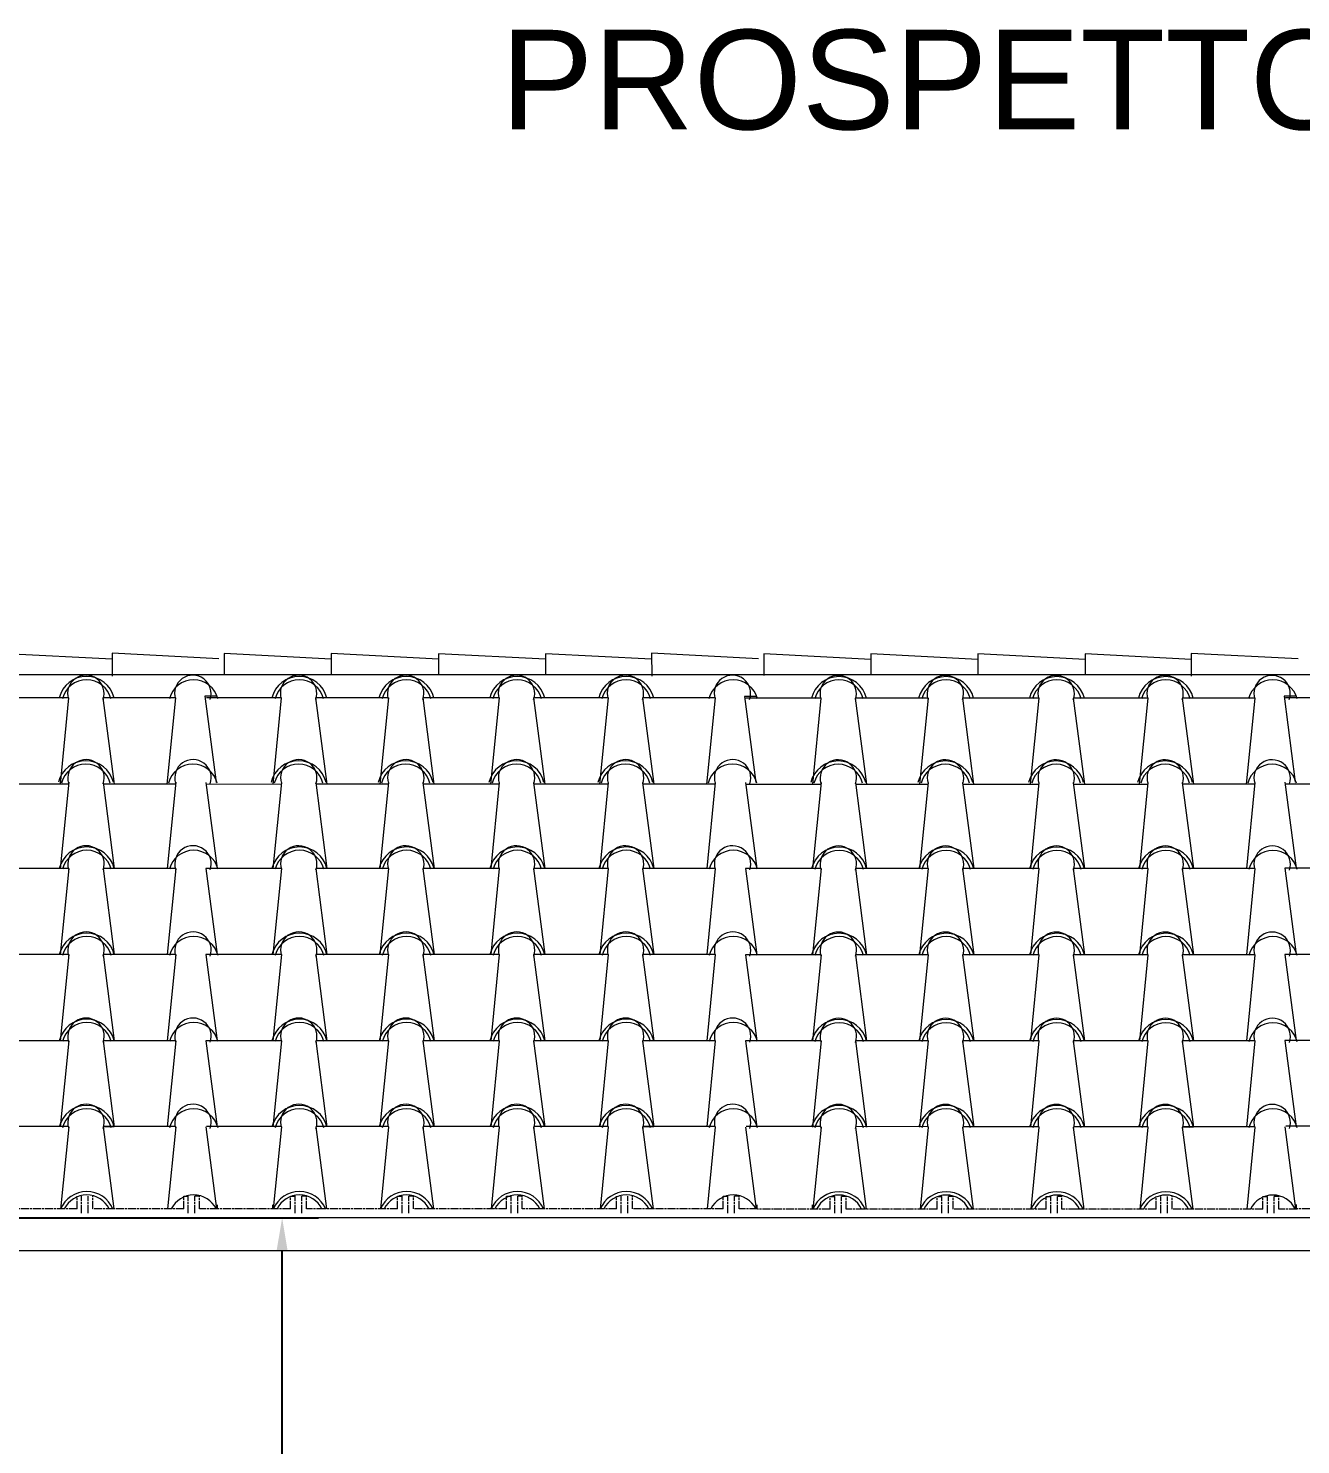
# Model space of a CAD drawing. Header units: millimetres. Extents: x -2768 to 386734, y -140 to 258833.
# Drawn here: x 166415 to 170248, y 145028 to 149295 of the extents above; entities that cross this region are included whole.
import ezdxf

# ---------------------------------------------------------------- set-up
doc = ezdxf.new("R2010")
doc.units = ezdxf.units.MM
doc.header["$PDMODE"] = 32
doc.linetypes.add('ACAD_ISO08W100', pattern=[36, 24, -3, 6, -3])
for name, color, linetype, lineweight in [('PROIEZIONI', 145, 'Continuous', 5), ('rilievo', 7, 'Continuous', 25), ('TETTO', 6, 'Continuous', 20), ('TRATTEGGIO_tetto', 1, 'Continuous', 0), ('VARIE', 4, 'Continuous', 13)]:
    doc.layers.add(name, color=color, linetype=linetype, lineweight=lineweight)
doc.styles.add('Annotativa', font='arial.ttf')
doc.styles.get("Standard").update_dxf_attribs({"font": 'arial.ttf'})
doc.dimstyles.new('Annotativa', dxfattribs={"dimscale": 0, "dimtxt": 2.5, "dimasz": 2.5, "dimexe": 1.25, "dimexo": 0.625, "dimtad": 1, "dimtxsty": 'Standard', "dimcen": 2.5, "dimadec": 0, "dimazin": 0, "dimtfac": 1, "dimtmove": 0, "dimatfit": 3, "dimfxl": 1, "dimarcsym": 0})

# ---------------------------------------------------------------- blocks, each defined once
blk = doc.blocks.new('*D674')
at = {"layer": 'Defpoints', "color": 0}
for p in [(164783.8, 145711.8), (167179.4, 145711.8), (164783.8, 140222.3)]:
    blk.add_point(p, dxfattribs=at)
at = {"layer": 'VARIE', "color": 0, "lineweight": -2, "ltscale": 0.13}
for p, q in [((164846.3, 145711.8), (167289.4, 145711.8)), ((167179.4, 140322.3), (167179.4, 145611.8)), ((164846.3, 140222.3), (167289.4, 140222.3))]:
    blk.add_line(p, q, dxfattribs=at)
at = {"layer": 'VARIE', "color": 0}
for points in [[(167196, 145611.8), (167162.7, 145611.8), (167179.4, 145711.8)], [(167162.7, 140322.3), (167196, 140322.3), (167179.4, 140222.3)]]:
    blk.add_solid(points, dxfattribs=at)
at = {"layer": 'VARIE', "color": 0, "linetype": 'ByBlock', "lineweight": 9, "ltscale": 0.13, "insert": (167014.8, 143618.1), "char_height": 200, "attachment_point": 5, "rotation": 90}
blk.add_mtext('560', dxfattribs=at)

msp = doc.modelspace()

# ---------------------------------------------------------------- linework, layer by layer
at = {"layer": 'PROIEZIONI'}
for p, q in [((174677.8, 147347), (161777.5, 147347)), ((174677.8, 145711.8), (159624.2, 145711.8))]:
    msp.add_line(p, q, dxfattribs=at)
at = {"layer": 'TETTO'}
msp.add_line((174677.8, 145611.8), (159624.2, 145611.8), dxfattribs=at)
at = {"layer": 'TRATTEGGIO_tetto'}
for p, q in [((166667.1, 147394.3), (166346.9, 147411)), ((166667.1, 147412.5), (166667.1, 147343.6)), ((166988.7, 147395.7), (166667.1, 147412.5)), ((167327.5, 147394.3), (167004.9, 147411.2)), ((167004.9, 147411.2), (167005, 147346.2)), ((167650.1, 147394.3), (167327.5, 147411.2)), ((167327.5, 147411.2), (167327.5, 147347.1)), ((167972.6, 147394.2), (167650.1, 147411.1)), ((167650.1, 147411.1), (167650.1, 147347)), ((168292.8, 147394.3), (167972.6, 147411)), ((167972.6, 147411), (167972.7, 147350)), ((168292.8, 147412.5), (168292.9, 147343.6)), ((168614.4, 147395.7), (168292.8, 147412.5)), ((168953.4, 147393.8), (168630.9, 147410.7)), ((168630.9, 147410.7), (168630.9, 147345.7)), ((169276, 147393.7), (168953.4, 147410.6)), ((168953.4, 147410.6), (168953.5, 147346.6)), ((169598.5, 147393.6), (169276, 147410.5)), ((169276, 147410.5), (169276, 147346.5)), ((169918.7, 147393.7), (169598.5, 147410.5)), ((169598.5, 147410.5), (169598.6, 147349.4)), ((169918.7, 147411.9), (169918.8, 147343)), ((170240.3, 147395.1), (169918.7, 147411.9)), ((166535, 147277.8), (166312.8, 147277.8)), ((166536, 147277.8), (166510.2, 147018.2)), ((166673.2, 147277.8), (166639.4, 147277.8)), ((166639.4, 147277.8), (166673.2, 147018.2)), ((166857.3, 147277.8), (166641.2, 147277.8)), ((166858.3, 147277.8), (166832.5, 147018.2)), ((166980.8, 147283.1), (166947, 147283.1)), ((166947, 147283.1), (166980.8, 147023.5)), ((167175.9, 147277.7), (166951.1, 147277.7)), ((167177, 147277.7), (167151.1, 147018.2)), ((167314.1, 147277.7), (167280.3, 147277.7)), ((167280.3, 147277.7), (167314.1, 147018.2)), ((167498.6, 147277.7), (167282.2, 147277.7)), ((167499.6, 147277.7), (167473.8, 147018.2)), ((167636.8, 147277.7), (167603, 147277.7)), ((167603, 147277.7), (167636.8, 147018.2)), ((167832.3, 147277.7), (167604.8, 147277.7)), ((167833.4, 147277.7), (167807.5, 147018.2)), ((167970.6, 147277.7), (167936.7, 147277.7)), ((167936.7, 147277.7), (167970.6, 147018.2)), ((168160.7, 147277.7), (167938.6, 147277.7)), ((168161.8, 147277.7), (168135.9, 147018.2)), ((168298.9, 147277.7), (168265.1, 147277.7)), ((168265.1, 147277.7), (168299, 147018.2)), ((168483, 147277.7), (168267, 147277.7)), ((168484.1, 147277.7), (168458.2, 147018.2)), ((168606.7, 147282.5), (168572.9, 147282.5)), ((168572.9, 147282.5), (168606.7, 147023)), ((168801.8, 147277.2), (168577, 147277.2)), ((168802.9, 147277.2), (168777, 147017.7)), ((168940.1, 147277.2), (168906.2, 147277.2)), ((168906.2, 147277.2), (168940.1, 147017.7)), ((169124.5, 147277.2), (168908.1, 147277.2)), ((169125.6, 147277.2), (169099.7, 147017.7)), ((169262.7, 147277.2), (169228.9, 147277.2)), ((169228.9, 147277.2), (169262.7, 147017.7)), ((169458.2, 147277.2), (169230.8, 147277.2)), ((169459.3, 147277.2), (169433.4, 147017.7)), ((169596.5, 147277.2), (169562.6, 147277.2)), ((169562.6, 147277.2), (169596.5, 147017.7)), ((169786.6, 147277.2), (169564.5, 147277.2)), ((169787.7, 147277.2), (169761.8, 147017.7)), ((169924.9, 147277.2), (169891, 147277.2)), ((169891, 147277.2), (169924.9, 147017.7)), ((170108.9, 147277.2), (169892.9, 147277.2)), ((170110, 147277.2), (170084.1, 147017.7)), ((170232.1, 147283.5), (170198.2, 147283.5)), ((170198.2, 147283.5), (170232.1, 147024)), ((170427.1, 147278.2), (170202.4, 147278.2)), ((166535.9, 147018.1), (166312.1, 147018)), ((166536.5, 147023.6), (166510.6, 146764)), ((166639.8, 147023.6), (166673.6, 146764)), ((166858.2, 147018.3), (166640.5, 147018.2)), ((166858.8, 147023.6), (166832.9, 146764)), ((166949.6, 147023.5), (166983.5, 146764)), ((167176.8, 147017.6), (166950.4, 147017.4)), ((167177.4, 147023.5), (167151.5, 146764)), ((167280.7, 147023.5), (167314.6, 146764)), ((167499.5, 147017.7), (167281.5, 147017.6)), ((167500, 147023.5), (167474.2, 146764)), ((167603.4, 147023.5), (167637.2, 146764)), ((167833.2, 147017.9), (167604.1, 147017.8)), ((167833.8, 147023.5), (167807.9, 146764)), ((167937.1, 147023.5), (167971, 146764)), ((168161.6, 147018.1), (167937.8, 147018)), ((168162.2, 147023.5), (168136.3, 146764)), ((168265.5, 147023.5), (168299.4, 146764)), ((168484, 147018.3), (168266.2, 147018.1)), ((168484.5, 147023.5), (168458.6, 146764)), ((168575.6, 147023), (168609.4, 146763.5)), ((168802.7, 147017), (168576.3, 147016.9)), ((168803.3, 147023), (168777.4, 146763.5)), ((168906.6, 147023), (168940.5, 146763.5)), ((169125.4, 147017.2), (168907.4, 147017.1)), ((169126, 147023), (169100.1, 146763.5)), ((169229.3, 147023), (169263.2, 146763.5)), ((169459.1, 147017.4), (169230, 147017.2)), ((169459.7, 147023), (169433.9, 146763.5)), ((169563, 147023), (169596.9, 146763.5)), ((169787.6, 147017.5), (169563.8, 147017.4)), ((169788.1, 147023), (169762.2, 146763.5)), ((169891.4, 147023), (169925.3, 146763.5)), ((170109.9, 147017.7), (169892.1, 147017.6)), ((170110.4, 147023), (170084.6, 146763.5)), ((170200.9, 147024), (170234.8, 146764.5)), ((170428, 147018), (170201.7, 147017.9)), ((166535.4, 146764), (166313.3, 146764)), ((166536.5, 146764), (166510.6, 146504.5)), ((166673.6, 146764), (166639.8, 146764)), ((166639.8, 146764), (166673.6, 146504.5)), ((166857.7, 146764), (166641.7, 146764)), ((166858.8, 146764), (166832.9, 146504.5)), ((166983.5, 146764), (166949.6, 146764)), ((166949.6, 146764), (166983.5, 146504.5)), ((167176.3, 146764), (166951.5, 146764)), ((167177.4, 146764), (167151.5, 146504.5)), ((167314.5, 146764), (167280.7, 146764)), ((167280.7, 146764), (167314.6, 146504.5)), ((167499, 146764), (167282.6, 146764)), ((167500, 146764), (167474.2, 146504.5)), ((167637.2, 146764), (167603.4, 146764)), ((167603.4, 146764), (167637.2, 146504.5)), ((167832.7, 146764), (167605.3, 146764)), ((167833.8, 146764), (167807.9, 146504.5)), ((167971, 146764), (167937.1, 146764)), ((167937.1, 146764), (167971, 146504.5)), ((168161.1, 146764), (167939, 146764)), ((168162.2, 146764), (168136.3, 146504.5)), ((168299.4, 146764), (168265.5, 146764)), ((168265.5, 146764), (168299.4, 146504.5)), ((168483.4, 146764), (168267.4, 146764)), ((168484.5, 146764), (168458.6, 146504.5)), ((168609.4, 146763.5), (168575.6, 146763.5)), ((168575.6, 146763.5), (168609.4, 146503.9)), ((168802.2, 146763.5), (168577.4, 146763.5)), ((168803.3, 146763.5), (168777.4, 146503.9)), ((168940.5, 146763.5), (168906.6, 146763.5)), ((168906.6, 146763.5), (168940.5, 146503.9)), ((169124.9, 146763.5), (168908.5, 146763.5)), ((169126, 146763.5), (169100.1, 146503.9)), ((169263.1, 146763.5), (169229.3, 146763.5)), ((169229.3, 146763.5), (169263.2, 146503.9)), ((169458.6, 146763.5), (169231.2, 146763.5)), ((169459.7, 146763.5), (169433.9, 146503.9)), ((169596.9, 146763.5), (169563, 146763.5)), ((169563, 146763.5), (169596.9, 146503.9)), ((169787, 146763.5), (169564.9, 146763.5)), ((169788.1, 146763.5), (169762.2, 146503.9)), ((169925.3, 146763.5), (169891.4, 146763.5)), ((169891.4, 146763.5), (169925.3, 146503.9)), ((170109.3, 146763.5), (169893.3, 146763.5)), ((170110.4, 146763.5), (170084.6, 146503.9)), ((170234.8, 146764.5), (170200.9, 146764.5)), ((170200.9, 146764.5), (170234.8, 146504.9)), ((170427.6, 146764.5), (170202.8, 146764.5)), ((166535.4, 146504.5), (166313.3, 146504.5)), ((166536.5, 146504.5), (166510.6, 146245)), ((166673.6, 146504.5), (166639.8, 146504.5)), ((166639.8, 146504.5), (166673.6, 146245)), ((166857.7, 146504.5), (166641.7, 146504.5)), ((166858.8, 146504.5), (166832.9, 146245)), ((166983.5, 146504.5), (166949.6, 146504.5)), ((166949.6, 146504.5), (166983.5, 146245)), ((167176.3, 146504.5), (166951.5, 146504.5)), ((167177.4, 146504.5), (167151.5, 146245)), ((167314.5, 146504.5), (167280.7, 146504.5)), ((167280.7, 146504.5), (167314.6, 146245)), ((167499, 146504.5), (167282.6, 146504.5)), ((167500, 146504.5), (167474.2, 146245)), ((167637.2, 146504.5), (167603.4, 146504.5)), ((167603.4, 146504.5), (167637.2, 146245)), ((167832.7, 146504.5), (167605.3, 146504.5)), ((167833.8, 146504.5), (167807.9, 146245)), ((167971, 146504.5), (167937.1, 146504.5)), ((167937.1, 146504.5), (167971, 146245)), ((168161.1, 146504.5), (167939, 146504.5)), ((168162.2, 146504.5), (168136.3, 146245)), ((168299.4, 146504.5), (168265.5, 146504.5)), ((168265.5, 146504.5), (168299.4, 146245)), ((168483.4, 146504.5), (168267.4, 146504.5)), ((168484.5, 146504.5), (168458.6, 146245)), ((168609.4, 146503.9), (168575.6, 146503.9)), ((168575.6, 146503.9), (168609.4, 146244.4)), ((168802.2, 146503.9), (168577.4, 146503.9)), ((168803.3, 146503.9), (168777.4, 146244.4)), ((168940.5, 146503.9), (168906.6, 146503.9)), ((168906.6, 146503.9), (168940.5, 146244.4)), ((169124.9, 146503.9), (168908.5, 146503.9)), ((169126, 146503.9), (169100.1, 146244.4)), ((169263.1, 146503.9), (169229.3, 146503.9)), ((169229.3, 146503.9), (169263.2, 146244.4)), ((169458.6, 146503.9), (169231.2, 146503.9)), ((169459.7, 146503.9), (169433.9, 146244.4)), ((169596.9, 146503.9), (169563, 146503.9)), ((169563, 146503.9), (169596.9, 146244.4)), ((169787, 146503.9), (169564.9, 146503.9)), ((169788.1, 146503.9), (169762.2, 146244.4)), ((169925.3, 146503.9), (169891.4, 146503.9)), ((169891.4, 146503.9), (169925.3, 146244.4)), ((170109.3, 146503.9), (169893.3, 146503.9)), ((170110.4, 146503.9), (170084.6, 146244.4)), ((170234.8, 146504.9), (170200.9, 146504.9)), ((170200.9, 146504.9), (170234.8, 146245.4)), ((170427.6, 146504.9), (170202.8, 146504.9)), ((166535.4, 146245), (166313.3, 146245)), ((166536.5, 146245), (166510.6, 145985.5)), ((166673.6, 146245), (166639.8, 146245)), ((166639.8, 146245), (166673.6, 145985.5)), ((166857.7, 146245), (166641.7, 146245)), ((166858.8, 146245), (166832.9, 145985.5)), ((166983.5, 146245), (166949.6, 146245)), ((166949.6, 146245), (166983.5, 145985.4)), ((167176.3, 146245), (166951.5, 146245)), ((167177.4, 146245), (167151.5, 145985.4)), ((167314.5, 146245), (167280.7, 146245)), ((167280.7, 146245), (167314.6, 145985.4)), ((167499, 146245), (167282.6, 146245)), ((167500, 146245), (167474.2, 145985.4)), ((167637.2, 146245), (167603.4, 146245)), ((167603.4, 146245), (167637.2, 145985.4)), ((167832.7, 146245), (167605.3, 146245)), ((167833.8, 146245), (167807.9, 145985.4)), ((167971, 146245), (167937.1, 146245)), ((167937.1, 146245), (167971, 145985.4)), ((168161.1, 146245), (167939, 146245)), ((168162.2, 146245), (168136.3, 145985.4)), ((168299.4, 146245), (168265.5, 146245)), ((168265.5, 146245), (168299.4, 145985.4)), ((168483.4, 146245), (168267.4, 146245)), ((168484.5, 146245), (168458.6, 145985.4)), ((168609.4, 146244.4), (168575.6, 146244.4)), ((168575.6, 146244.4), (168609.4, 145984.9)), ((168802.2, 146244.4), (168577.4, 146244.4)), ((168803.3, 146244.4), (168777.4, 145984.9)), ((168940.5, 146244.4), (168906.6, 146244.4)), ((168906.6, 146244.4), (168940.5, 145984.9)), ((169124.9, 146244.4), (168908.5, 146244.4)), ((169126, 146244.4), (169100.1, 145984.9)), ((169263.1, 146244.4), (169229.3, 146244.4)), ((169229.3, 146244.4), (169263.2, 145984.9)), ((169458.6, 146244.4), (169231.2, 146244.4)), ((169459.7, 146244.4), (169433.9, 145984.9)), ((169596.9, 146244.4), (169563, 146244.4)), ((169563, 146244.4), (169596.9, 145984.9)), ((169787, 146244.4), (169564.9, 146244.4)), ((169788.1, 146244.4), (169762.2, 145984.9)), ((169925.3, 146244.4), (169891.4, 146244.4)), ((169891.4, 146244.4), (169925.3, 145984.9)), ((170109.3, 146244.4), (169893.3, 146244.4)), ((170110.4, 146244.4), (170084.6, 145984.9)), ((170234.8, 146245.4), (170200.9, 146245.4)), ((170200.9, 146245.4), (170234.8, 145985.9)), ((170427.6, 146245.4), (170202.8, 146245.4)), ((166535.1, 145986.5), (166313.5, 145986.6)), ((166536.5, 145985.5), (166511.8, 145737.8)), ((166673.6, 145985.5), (166639.8, 145985.5)), ((166639.8, 145985.5), (166672, 145738.5)), ((166857.5, 145986.3), (166641.9, 145986.4)), ((166858.8, 145985.5), (166834.2, 145738.5)), ((166949.6, 145985.4), (166981.9, 145738.4)), ((167175.9, 145986.9), (166951.9, 145987.1)), ((167177.4, 145985.4), (167152.8, 145738.4)), ((167280.7, 145985.4), (167312.9, 145738.4)), ((167498.6, 145986.8), (167282.9, 145986.9)), ((167500, 145985.4), (167475.4, 145738.4)), ((167603.4, 145985.4), (167635.6, 145738.4)), ((167832.4, 145986.6), (167605.6, 145986.7)), ((167833.8, 145985.4), (167809.2, 145738.4)), ((167937.1, 145985.4), (167969.4, 145738.4)), ((168160.9, 145986.4), (167939.3, 145986.6)), ((168162.2, 145985.4), (168137.5, 145737.8)), ((168299.4, 145985.4), (168265.5, 145985.4)), ((168265.5, 145985.4), (168297.7, 145738.4)), ((168483.2, 145986.3), (168267.6, 145986.4)), ((168484.5, 145985.4), (168459.9, 145738.4)), ((168575.6, 145984.9), (168607.8, 145737.9)), ((168801.8, 145986.4), (168577.8, 145986.5)), ((168803.3, 145984.9), (168778.7, 145737.9)), ((168906.6, 145984.9), (168938.9, 145737.9)), ((169124.6, 145986.2), (168908.8, 145986.3)), ((169126, 145984.9), (169101.4, 145737.9)), ((169229.3, 145984.9), (169261.5, 145737.9)), ((169458.3, 145986.1), (169231.5, 145986.2)), ((169459.7, 145984.9), (169435.1, 145737.9)), ((169563, 145984.9), (169595.3, 145737.9)), ((169786.8, 145985.9), (169565.2, 145986)), ((169788.1, 145984.9), (169763.4, 145737.2)), ((169925.3, 145984.9), (169891.4, 145984.9)), ((169891.4, 145984.9), (169923.7, 145737.9)), ((170109.1, 145985.7), (169893.5, 145985.8)), ((170110.4, 145984.9), (170085.8, 145737.9)), ((170200.9, 145985.9), (170233.1, 145738.9)), ((170427.2, 145987.4), (170203.2, 145987.5)), ((166983.5, 145750.9), (166983.5, 145738.4)), ((167151.5, 145738.4), (167151.5, 145750.9)), ((168609.4, 145750.4), (168609.4, 145737.9)), ((168777.4, 145737.9), (168777.4, 145750.4)), ((170234.8, 145751.4), (170234.8, 145738.9))]:
    msp.add_line(p, q, dxfattribs=at)
at = {"layer": 'TRATTEGGIO_tetto', "linetype": 'ACAD_ISO08W100'}
for p, q in [((166561.4, 145738.5), (166561.4, 145777)), ((166575.4, 145726), (166575.4, 145777)), ((166595.4, 145726), (166595.4, 145777)), ((166609.4, 145738.5), (166609.4, 145777)), ((166882.8, 145738.5), (166882.8, 145777)), ((166882.8, 145777), (166896.8, 145777)), ((166896.8, 145726), (166896.8, 145777)), ((166916.8, 145726), (166916.8, 145777)), ((166930.8, 145777), (166916.8, 145777)), ((166930.8, 145738.5), (166930.8, 145777)), ((167204.4, 145738.4), (167204.4, 145776.9)), ((167204.4, 145776.9), (167218.4, 145776.9)), ((167218.4, 145725.9), (167218.4, 145776.9)), ((167238.4, 145725.9), (167238.4, 145776.9)), ((167252.4, 145776.9), (167238.4, 145776.9)), ((167252.4, 145738.4), (167252.4, 145776.9)), ((167527.5, 145738.4), (167527.5, 145776.9)), ((167527.5, 145776.9), (167541.5, 145776.9)), ((167541.5, 145725.9), (167541.5, 145776.9)), ((167561.5, 145725.9), (167561.5, 145776.9)), ((167575.5, 145776.9), (167561.5, 145776.9)), ((167575.5, 145738.4), (167575.5, 145776.9)), ((167855.1, 145738.4), (167855.1, 145776.9)), ((167855.1, 145776.9), (167869.1, 145776.9)), ((167869.1, 145725.9), (167869.1, 145776.9)), ((167889.1, 145725.9), (167889.1, 145776.9)), ((167903.1, 145776.9), (167889.1, 145776.9)), ((167903.1, 145738.4), (167903.1, 145776.9)), ((168187.1, 145738.4), (168187.1, 145776.9)), ((168201.1, 145725.9), (168201.1, 145776.9)), ((168221.1, 145725.9), (168221.1, 145776.9)), ((168235.1, 145738.4), (168235.1, 145776.9)), ((168508.5, 145738.4), (168508.5, 145776.9)), ((168508.5, 145776.9), (168522.5, 145776.9)), ((168522.5, 145725.9), (168522.5, 145776.9)), ((168542.5, 145725.9), (168542.5, 145776.9)), ((168556.5, 145776.9), (168542.5, 145776.9)), ((168556.5, 145738.4), (168556.5, 145776.9)), ((168830.4, 145737.9), (168830.4, 145776.4)), ((168830.4, 145776.4), (168844.4, 145776.4)), ((168844.4, 145725.4), (168844.4, 145776.4)), ((168864.4, 145725.4), (168864.4, 145776.4)), ((168878.4, 145776.4), (168864.4, 145776.4)), ((168878.4, 145737.9), (168878.4, 145776.4)), ((169153.4, 145737.9), (169153.4, 145776.4)), ((169153.4, 145776.4), (169167.4, 145776.4)), ((169167.4, 145725.4), (169167.4, 145776.4)), ((169187.4, 145725.4), (169187.4, 145776.4)), ((169201.4, 145776.4), (169187.4, 145776.4)), ((169201.4, 145737.9), (169201.4, 145776.4)), ((169481.1, 145737.9), (169481.1, 145776.4)), ((169481.1, 145776.4), (169495.1, 145776.4)), ((169495.1, 145725.4), (169495.1, 145776.4)), ((169515.1, 145725.4), (169515.1, 145776.4)), ((169529.1, 145776.4), (169515.1, 145776.4)), ((169529.1, 145737.9), (169529.1, 145776.4)), ((169813.1, 145737.9), (169813.1, 145776.4)), ((169827.1, 145725.4), (169827.1, 145776.4)), ((169847.1, 145725.4), (169847.1, 145776.4)), ((169861.1, 145737.9), (169861.1, 145776.4)), ((170134.4, 145737.9), (170134.4, 145776.4)), ((170134.4, 145776.4), (170148.4, 145776.4)), ((170148.4, 145725.4), (170148.4, 145776.4)), ((170168.4, 145725.4), (170168.4, 145776.4)), ((170182.4, 145776.4), (170168.4, 145776.4)), ((170182.4, 145737.9), (170182.4, 145776.4)), ((166561.4, 145738.5), (166321.5, 145738.5)), ((166672.6, 145738.5), (166609.4, 145738.5)), ((166882.8, 145738.5), (166670.6, 145738.5)), ((166985.5, 145738.5), (166930.8, 145738.5)), ((167204.4, 145738.4), (166986, 145738.4)), ((167307.2, 145738.4), (167252.4, 145738.4)), ((167527.5, 145738.4), (167307.2, 145738.4)), ((167638.6, 145738.4), (167575.5, 145738.4)), ((167855.1, 145738.4), (167636.7, 145738.4)), ((167947.3, 145738.4), (167903.1, 145738.4)), ((168187.1, 145738.4), (167947.3, 145738.4)), ((168298.3, 145738.4), (168235.1, 145738.4)), ((168508.5, 145738.4), (168296.3, 145738.4)), ((168611.3, 145738.4), (168556.5, 145738.4)), ((168830.4, 145737.9), (168611.9, 145737.9)), ((168933.1, 145737.9), (168878.4, 145737.9)), ((169153.4, 145737.9), (168933.1, 145737.9)), ((169264.5, 145737.9), (169201.4, 145737.9)), ((169481.1, 145737.9), (169262.6, 145737.9)), ((169573.2, 145737.9), (169529.1, 145737.9)), ((169813.1, 145737.9), (169573.2, 145737.9)), ((169924.2, 145737.9), (169861.1, 145737.9)), ((170134.4, 145737.9), (169922.3, 145737.9)), ((170237.2, 145737.9), (170182.4, 145737.9)), ((170455.7, 145738.9), (170237.2, 145738.9))]:
    msp.add_line(p, q, dxfattribs=at)
at = {"layer": 'TRATTEGGIO_tetto'}
for centre, radius, start, end in [((166590.4, 147257.4), 85.3, 13.8366, 166.1634), ((166590.4, 147257.4), 75.3, 13.8366, 166.1634), ((166588.1, 147291.4), 54.9, 340.8887, 197.4265), ((166912.7, 147257.4), 75.3, 13.8366, 166.1634), ((166910.4, 147291.4), 54.9, 340.8887, 197.4265), ((167231.3, 147257.3), 85.3, 13.8366, 166.1634), ((167231.3, 147257.3), 75.3, 13.8366, 166.1634), ((167229, 147291.4), 54.9, 340.8887, 197.4265), ((167554, 147257.3), 85.3, 13.8366, 166.1634), ((167554, 147257.3), 75.3, 13.8366, 166.1634), ((167551.7, 147291.4), 54.9, 340.8887, 197.4265), ((167887.7, 147257.3), 85.3, 13.8366, 166.1634), ((167887.7, 147257.3), 75.3, 13.8366, 166.1634), ((167885.4, 147291.4), 54.9, 340.8887, 197.4265), ((168216.1, 147257.3), 85.3, 13.8366, 166.1634), ((168216.1, 147257.3), 75.3, 13.8366, 166.1634), ((168213.8, 147291.4), 54.9, 340.8887, 197.4265), ((168538.4, 147257.3), 75.3, 13.8366, 166.1634), ((168536.1, 147291.4), 54.9, 340.8887, 197.4265), ((168857.2, 147256.8), 85.3, 13.8366, 166.1634), ((168857.2, 147256.8), 75.3, 13.8366, 166.1634), ((168854.9, 147290.8), 54.9, 340.8887, 197.4265), ((169179.9, 147256.8), 85.3, 13.8366, 166.1634), ((169179.9, 147256.8), 75.3, 13.8366, 166.1634), ((169177.6, 147290.8), 54.9, 340.8887, 197.4265), ((169513.6, 147256.8), 85.3, 13.8366, 166.1634), ((169513.6, 147256.8), 75.3, 13.8366, 166.1634), ((169511.4, 147290.8), 54.9, 340.8887, 197.4265), ((169842, 147256.8), 85.3, 13.8366, 166.1634), ((169842, 147256.8), 75.3, 13.8366, 166.1634), ((169839.7, 147290.8), 54.9, 340.8887, 197.4265), ((170164.3, 147256.8), 75.3, 13.8366, 166.1634), ((170162.1, 147290.8), 54.9, 340.8887, 197.4265), ((166588.1, 147003.2), 85.3, 13.8366, 166.1634), ((166588.1, 147003.2), 75.3, 13.8366, 166.1634), ((166588.5, 147037.2), 54.9, 340.8887, 197.4265), ((166910.4, 147003.2), 75.3, 13.8366, 166.1634), ((166910.8, 147037.2), 54.9, 340.8887, 197.4265), ((167229, 147003.1), 85.3, 13.8366, 166.1634), ((167229, 147003.1), 75.3, 13.8366, 166.1634), ((167229.4, 147037.2), 54.9, 340.8887, 197.4265), ((167551.7, 147003.1), 85.3, 13.8366, 166.1634), ((167551.7, 147003.1), 75.3, 13.8366, 166.1634), ((167552.1, 147037.2), 54.9, 340.8887, 197.4265), ((167885.5, 147003.1), 85.3, 13.8366, 166.1634), ((167885.5, 147003.1), 75.3, 13.8366, 166.1634), ((167885.8, 147037.2), 54.9, 340.8887, 197.4265), ((168213.8, 147003.1), 85.3, 13.8366, 166.1634), ((168213.8, 147003.1), 75.3, 13.8366, 166.1634), ((168214.2, 147037.2), 54.9, 340.8887, 197.4265), ((168536.2, 147003.1), 75.3, 13.8366, 166.1634), ((168536.6, 147037.2), 54.9, 340.8887, 197.4265), ((168855, 147002.6), 85.3, 13.8366, 166.1634), ((168855, 147002.6), 75.3, 13.8366, 166.1634), ((168855.3, 147036.6), 54.9, 340.8887, 197.4265), ((169177.6, 147002.6), 85.3, 13.8366, 166.1634), ((169177.6, 147002.6), 75.3, 13.8366, 166.1634), ((169178, 147036.6), 54.9, 340.8887, 197.4265), ((169511.4, 147002.6), 85.3, 13.8366, 166.1634), ((169511.4, 147002.6), 75.3, 13.8366, 166.1634), ((169511.8, 147036.6), 54.9, 340.8887, 197.4265), ((169839.8, 147002.6), 85.3, 13.8366, 166.1634), ((169839.8, 147002.6), 75.3, 13.8366, 166.1634), ((169840.2, 147036.6), 54.9, 340.8887, 197.4265), ((170162.1, 147002.6), 75.3, 13.8366, 166.1634), ((170162.5, 147036.6), 54.9, 340.8887, 197.4265), ((166590.8, 146743.6), 85.3, 13.8366, 166.1634), ((166590.8, 146743.6), 75.3, 13.8366, 166.1634), ((166588.5, 146777.7), 54.9, 340.8887, 197.4265), ((166913.1, 146743.6), 75.3, 13.8366, 166.1634), ((166910.8, 146777.7), 54.9, 340.8887, 197.4265), ((167231.7, 146743.6), 85.3, 13.8366, 166.1634), ((167231.7, 146743.6), 75.3, 13.8366, 166.1634), ((167229.4, 146777.6), 54.9, 340.8887, 197.4265), ((167554.4, 146743.6), 85.3, 13.8366, 166.1634), ((167554.4, 146743.6), 75.3, 13.8366, 166.1634), ((167552.1, 146777.6), 54.9, 340.8887, 197.4265), ((167888.1, 146743.6), 85.3, 13.8366, 166.1634), ((167888.1, 146743.6), 75.3, 13.8366, 166.1634), ((167885.8, 146777.6), 54.9, 340.8887, 197.4265), ((168216.5, 146743.6), 85.3, 13.8366, 166.1634), ((168216.5, 146743.6), 75.3, 13.8366, 166.1634), ((168214.2, 146777.6), 54.9, 340.8887, 197.4265), ((168538.8, 146743.6), 75.3, 13.8366, 166.1634), ((168536.6, 146777.6), 54.9, 340.8887, 197.4265), ((168857.6, 146743.1), 85.3, 13.8366, 166.1634), ((168857.6, 146743.1), 75.3, 13.8366, 166.1634), ((168855.3, 146777.1), 54.9, 340.8887, 197.4265), ((169180.3, 146743.1), 85.3, 13.8366, 166.1634), ((169180.3, 146743.1), 75.3, 13.8366, 166.1634), ((169178, 146777.1), 54.9, 340.8887, 197.4265), ((169514, 146743.1), 85.3, 13.8366, 166.1634), ((169514, 146743.1), 75.3, 13.8366, 166.1634), ((169511.8, 146777.1), 54.9, 340.8887, 197.4265), ((169842.4, 146743.1), 85.3, 13.8366, 166.1634), ((169842.4, 146743.1), 75.3, 13.8366, 166.1634), ((169840.2, 146777.1), 54.9, 340.8887, 197.4265), ((170164.7, 146743.1), 75.3, 13.8366, 166.1634), ((170162.5, 146777.1), 54.9, 340.8887, 197.4265), ((166590.8, 146484.1), 85.3, 13.8366, 166.1634), ((166588.5, 146518.1), 54.9, 340.8887, 197.4265), ((166910.8, 146518.1), 54.9, 340.8887, 197.4265), ((167231.7, 146484.1), 85.3, 13.8366, 166.1634), ((167229.4, 146518.1), 54.9, 340.8887, 197.4265), ((167554.4, 146484.1), 85.3, 13.8366, 166.1634), ((167552.1, 146518.1), 54.9, 340.8887, 197.4265), ((167888.1, 146484.1), 85.3, 13.8366, 166.1634), ((167885.8, 146518.1), 54.9, 340.8887, 197.4265), ((168216.5, 146484.1), 85.3, 13.8366, 166.1634), ((168214.2, 146518.1), 54.9, 340.8887, 197.4265), ((168536.6, 146518.1), 54.9, 340.8887, 197.4265), ((168857.6, 146483.5), 85.3, 13.8366, 166.1634), ((168855.3, 146517.6), 54.9, 340.8887, 197.4265), ((169180.3, 146483.5), 85.3, 13.8366, 166.1634), ((169178, 146517.6), 54.9, 340.8887, 197.4265), ((169514, 146483.5), 85.3, 13.8366, 166.1634), ((169511.8, 146517.6), 54.9, 340.8887, 197.4265), ((169842.4, 146483.5), 85.3, 13.8366, 166.1634), ((169840.2, 146517.6), 54.9, 340.8887, 197.4265), ((170162.5, 146517.6), 54.9, 340.8887, 197.4265), ((166590.8, 146484.1), 75.3, 13.8366, 166.1634), ((166913.1, 146484.1), 75.3, 13.8366, 166.1634), ((167231.7, 146484.1), 75.3, 13.8366, 166.1634), ((167554.4, 146484.1), 75.3, 13.8366, 166.1634), ((167888.1, 146484.1), 75.3, 13.8366, 166.1634), ((168216.5, 146484.1), 75.3, 13.8366, 166.1634), ((168538.8, 146484.1), 75.3, 13.8366, 166.1634), ((168857.6, 146483.5), 75.3, 13.8366, 166.1634), ((169180.3, 146483.5), 75.3, 13.8366, 166.1634), ((169514, 146483.5), 75.3, 13.8366, 166.1634), ((169842.4, 146483.5), 75.3, 13.8366, 166.1634), ((170164.7, 146483.5), 75.3, 13.8366, 166.1634), ((166590.8, 146224.6), 85.3, 13.8366, 166.1634), ((166588.5, 146258.6), 54.9, 340.8887, 197.4265), ((166910.8, 146258.6), 54.9, 340.8887, 197.4265), ((167231.7, 146224.6), 85.3, 13.8366, 166.1634), ((167229.4, 146258.6), 54.9, 340.8887, 197.4265), ((167554.4, 146224.6), 85.3, 13.8366, 166.1634), ((167552.1, 146258.6), 54.9, 340.8887, 197.4265), ((167888.1, 146224.6), 85.3, 13.8366, 166.1634), ((167885.8, 146258.6), 54.9, 340.8887, 197.4265), ((168216.5, 146224.6), 85.3, 13.8366, 166.1634), ((168214.2, 146258.6), 54.9, 340.8887, 197.4265), ((168536.6, 146258.6), 54.9, 340.8887, 197.4265), ((168857.6, 146224), 85.3, 13.8366, 166.1634), ((168855.3, 146258), 54.9, 340.8887, 197.4265), ((169180.3, 146224), 85.3, 13.8366, 166.1634), ((169178, 146258), 54.9, 340.8887, 197.4265), ((169514, 146224), 85.3, 13.8366, 166.1634), ((169511.8, 146258), 54.9, 340.8887, 197.4265), ((169842.4, 146224), 85.3, 13.8366, 166.1634), ((169840.2, 146258), 54.9, 340.8887, 197.4265), ((170162.5, 146258), 54.9, 340.8887, 197.4265), ((166590.8, 146224.6), 75.3, 13.8366, 166.1634), ((166913.1, 146224.6), 75.3, 13.8366, 166.1634), ((167231.7, 146224.6), 75.3, 13.8366, 166.1634), ((167554.4, 146224.6), 75.3, 13.8366, 166.1634), ((167888.1, 146224.6), 75.3, 13.8366, 166.1634), ((168216.5, 146224.6), 75.3, 13.8366, 166.1634), ((168538.8, 146224.6), 75.3, 13.8366, 166.1634), ((168857.6, 146224), 75.3, 13.8366, 166.1634), ((169180.3, 146224), 75.3, 13.8366, 166.1634), ((169514, 146224), 75.3, 13.8366, 166.1634), ((169842.4, 146224), 75.3, 13.8366, 166.1634), ((170164.7, 146224), 75.3, 13.8366, 166.1634), ((166590.8, 145965.1), 85.3, 13.8366, 166.1634), ((166588.5, 145999.1), 54.9, 340.8887, 197.4265), ((166910.8, 145999.1), 54.9, 340.8887, 197.4265), ((167231.7, 145965), 85.3, 13.8366, 166.1634), ((167229.4, 145999.1), 54.9, 340.8887, 197.4265), ((167554.4, 145965), 85.3, 13.8366, 166.1634), ((167552.1, 145999.1), 54.9, 340.8887, 197.4265), ((167888.1, 145965), 85.3, 13.8366, 166.1634), ((167885.8, 145999.1), 54.9, 340.8887, 197.4265), ((168216.5, 145965), 85.3, 13.8366, 166.1634), ((168214.2, 145999.1), 54.9, 340.8887, 197.4265), ((168536.6, 145999.1), 54.9, 340.8887, 197.4265), ((168857.6, 145964.5), 85.3, 13.8366, 166.1634), ((168855.3, 145998.5), 54.9, 340.8887, 197.4265), ((169180.3, 145964.5), 85.3, 13.8366, 166.1634), ((169178, 145998.5), 54.9, 340.8887, 197.4265), ((169514, 145964.5), 85.3, 13.8366, 166.1634), ((169511.8, 145998.5), 54.9, 340.8887, 197.4265), ((169842.4, 145964.5), 85.3, 13.8366, 166.1634), ((169840.2, 145998.5), 54.9, 340.8887, 197.4265), ((170162.5, 145998.5), 54.9, 340.8887, 197.4265), ((166590.8, 145965.1), 75.3, 13.8366, 166.1634), ((166913.1, 145965.1), 75.3, 13.8366, 166.1634), ((167231.7, 145965), 75.3, 13.8366, 166.1634), ((167554.4, 145965), 75.3, 13.8366, 166.1634), ((167888.1, 145965), 75.3, 13.8366, 166.1634), ((168216.5, 145965), 75.3, 13.8366, 166.1634), ((168538.8, 145965), 75.3, 13.8366, 166.1634), ((168857.6, 145964.5), 75.3, 13.8366, 166.1634), ((169180.3, 145964.5), 75.3, 13.8366, 166.1634), ((169514, 145964.5), 75.3, 13.8366, 166.1634), ((169842.4, 145964.5), 75.3, 13.8366, 166.1634), ((170164.7, 145964.5), 75.3, 13.8366, 166.1634), ((166590.8, 145705.5), 85.3, 22.6837, 157.797), ((166590.8, 145705.5), 75.3, 25.902, 154.0979), ((166913.1, 145705.5), 75.3, 25.9026, 154.098), ((167231.7, 145705.5), 85.3, 22.6842, 157.3158), ((167231.7, 145705.5), 75.3, 25.9026, 154.0974), ((167554.4, 145705.5), 85.3, 22.6842, 157.3158), ((167554.4, 145705.5), 75.3, 25.9026, 154.0974), ((167888.1, 145705.5), 85.3, 22.6842, 157.3158), ((167888.1, 145705.5), 75.3, 25.9026, 154.0974), ((168216.5, 145705.5), 85.3, 22.6837, 157.797), ((168216.5, 145705.5), 75.3, 25.902, 154.0979), ((168538.8, 145705.5), 75.3, 25.9026, 154.098), ((168857.6, 145705), 85.3, 22.6842, 157.3158), ((168857.6, 145705), 75.3, 25.9026, 154.0974), ((169180.3, 145705), 85.3, 22.6842, 157.3158), ((169180.3, 145705), 75.3, 25.9026, 154.0974), ((169514, 145705), 85.3, 22.6842, 157.3158), ((169514, 145705), 75.3, 25.9026, 154.0974), ((169842.4, 145705), 85.3, 22.6837, 157.797), ((169842.4, 145705), 75.3, 25.902, 154.0979), ((170164.7, 145705), 75.3, 25.9026, 154.098)]:
    msp.add_arc(centre, radius, start, end, dxfattribs=at)

# ---------------------------------------------------------------- texts
at = {"layer": 'rilievo', "linetype": 'Continuous', "lineweight": 13, "ltscale": 0.13, "insert": (167837.4, 149290.5), "char_height": 300, "width": 9790.406, "attachment_point": 1, "style": 'Annotativa'}
msp.add_mtext('{PROSPETTO  OVEST}', dxfattribs=at)

# ---------------------------------------------------------------- dimensions: what is measured, and where the dimension line sits
at = {"layer": 'VARIE', "lineweight": 9, "ltscale": 0.13}
dim = msp.add_linear_dim(base=(167179.4, 145711.8), p1=(164783.8, 140222.3), p2=(164783.8, 145711.8), angle=90, text='560', dimstyle='Annotativa', override={"dimscale": 0, "dimtxt": 2, "dimasz": 1, "dimexe": 1.1, "dimdec": 0, "dimlfac": 0.1, "dimzin": 0, "dimdsep": 46}, dxfattribs=at)
dim.commit()
dim.dimension.update_dxf_attribs({"geometry": '*D674', "text_midpoint": (167179.4, 143618.1), "dimtype": 160})

doc.saveas('drawing.dxf')
